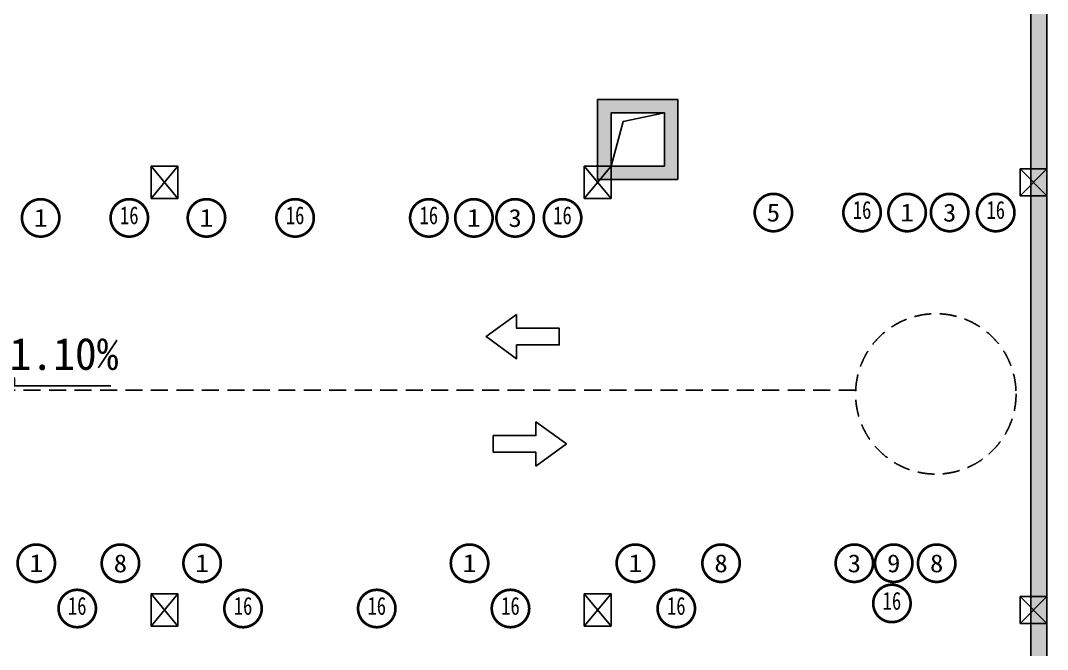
# Model space of a CAD drawing. Header units: millimetres. Extents: x -248992 to 1906102, y -24098 to 332602.
# Drawn here: x 898127 to 917327, y 168461 to 180227 of the extents above; entities that cross this region are included whole.
import ezdxf
from ezdxf.enums import TextEntityAlignment as Align

# ---------------------------------------------------------------- set-up
doc = ezdxf.new("R2010")
doc.units = ezdxf.units.MM
doc.header["$LTSCALE"] = 100
doc.linetypes.add('A6-DK-B1F$0$HIDDEN2', pattern=[4.7625, 3.175, -1.5875])
for name, color, linetype in [('A6-DK-B1F$0$A-TRACK', 77, 'A6-DK-B1F$0$HIDDEN2'), ('A6-DK-BG-B1F$0$A-DRAIN', 152, 'Continuous'), ('A6-DK-renfang-B1F$0$-ACO-LINE', 137, 'Continuous'), ('A6-DK-renfang-B1F$0$A-DIMS-INSD', 3, 'Continuous'), ('A6-DK-renfang-B1F$0$PUB_HATCH', 8, 'Continuous'), ('A6-DK-renfang-B1F$0$WALL', 9, 'Continuous'), ('A6-W-B1$0$S-WALL-S', 4, 'Continuous'), ('xref(dwg引用图层)', 7, 'Continuous')]:
    doc.layers.add(name, color=color, linetype=linetype)
doc.layers.add('A6-W-B1$0$S-EDIT', color=241, linetype='Continuous', plot=False)
doc.layers.add('LVTRY', color=6, linetype='Continuous', lineweight=18)
doc.layers.add('PUB_TEXT', color=7, linetype='Continuous', lineweight=15)
doc.styles.add('-黑体', font='simhei.ttf')
doc.styles.add('A6-DK-BG-B1F$0$华文细黑', font='STXIHEI.TTF')

# ---------------------------------------------------------------- blocks, each defined once
blk = doc.blocks.new('A6-W-B1$0$Z-3')
at = {"layer": 'A6-W-B1$0$S-EDIT'}
for p, q in [((-250, 250), (250, -250)), ((250, 250), (-250, -250))]:
    blk.add_line(p, q, dxfattribs=at)
at = {"layer": 'A6-W-B1$0$S-WALL-S', "color": 0, "linetype": 'ByBlock', "lineweight": -2}
blk.add_lwpolyline([(250, 250), (-250, 250), (-250, -250), (250, -250), (250, 250)], dxfattribs=at)
blk = doc.blocks.new('A6-W-B1$0$Z-2')
at = {"layer": 'A6-W-B1$0$S-EDIT'}
for p, q in [((72869, 44139), (73369, 43539)), ((73369, 44139), (72869, 43539))]:
    blk.add_line(p, q, dxfattribs=at)
at = {"layer": 'A6-W-B1$0$S-WALL-S', "color": 0, "linetype": 'ByBlock', "lineweight": -2}
blk.add_lwpolyline([(73369, 44139), (72869, 44139), (72869, 43539), (73369, 43539), (73369, 44139)], dxfattribs=at)
blk = doc.blocks.new('A6-W-B1', base_point=(85957, 40190))
at = {"layer": 'A6-W-B1$0$S-WALL-S'}
blk.add_lwpolyline([(260757, 243190), (261057, 243190), (261057, 205250), (260337, 205250), (260337, 205550), (260757, 205550)], close=True, dxfattribs=at)
at = {"layer": 'A6-W-B1$0$S-WALL-S', "rotation": 180}
for p in [(317677, 261229), (325777, 261229), (317677, 253229), (325777, 253229)]:
    blk.add_blockref('A6-W-B1$0$Z-2', p, dxfattribs=at)
at = {"layer": 'A6-W-B1$0$S-WALL-S'}
for p in [(260807, 217390, 0), (260807, 209390, 0)]:
    blk.add_blockref('A6-W-B1$0$Z-3', p, dxfattribs=at)
blk = doc.blocks.new('A6-DK-BG-B1F$0$A-DRAIN-INDEX')
blk.add_lwpolyline([(300, 0), (0, 0), (-300, 0), (-500, 0), (-300, 50), (-300, 0)], close=True)
at = {"style": 'A6-DK-BG-B1F$0$华文细黑'}
blk.add_attdef('坡度', text='', height=250, dxfattribs=at).set_placement((0, 100), align=Align.CENTER)
blk = doc.blocks.new('A6-DK-BG-B1F')
at = {"layer": 'A6-DK-BG-B1F$0$A-DRAIN'}
ref = blk.add_blockref('A6-DK-BG-B1F$0$A-DRAIN-INDEX', (156699, 173392), dxfattribs=dict(at, xscale=3, yscale=3, zscale=3))
ref.add_attrib('坡度', '1.10%', dxfattribs={"layer": '0', "height": 600, "style": 'A6-DK-BG-B1F$0$华文细黑'}).set_placement((156723, 173692), align=Align.CENTER)
blk = doc.blocks.new('A6-DK-renfang-B1F')
at = {"layer": 'A6-DK-renfang-B1F$0$PUB_HATCH'}
for points in [[(174800, 165510), (175100, 165260), (175100, 189310), (175000, 189435), (174800, 189435)], [(166700, 178750), (166950, 178500), (167950, 178500), (168200, 178750)], [(166700, 177250), (166950, 177500), (166950, 178500), (166700, 178750)], [(167950, 177500), (168200, 177250), (168200, 178750), (167950, 178500)], [(166950, 177500), (166700, 177250), (168200, 177250), (167950, 177500)]]:
    blk.add_hatch(color=256, dxfattribs=at).paths.add_polyline_path(points)
at = {"layer": 'A6-DK-renfang-B1F$0$-ACO-LINE', "color": 3, "const_width": 20}
blk.add_lwpolyline([(175100, 181610), (175100, 165260), (171520, 165260), (171520, 162840), (153660, 162840), (153660, 165260), (151050, 165260), (151050, 163990), (147180, 163990), (147180, 162840), (142000, 162840), (142000, 165033), (134175, 165031), (134175, 167575), (121730, 167575)], dxfattribs=at)
at = {"layer": 'A6-DK-renfang-B1F$0$A-DIMS-INSD', "color": 3}
for p, q in [((167950, 178500), (167178, 178336)), ((167178, 178336), (166950, 177500))]:
    blk.add_line(p, q, dxfattribs=at)
blk.add_lwpolyline([(167950, 177500), (166950, 177500), (166950, 178500), (167950, 178500)], close=True, dxfattribs=at)
at = {"layer": 'A6-DK-renfang-B1F$0$WALL', "color": 3}
for p, q in [((174800, 165510), (174800, 189435)), ((175100, 165260), (175100, 189310)), ((166700, 178750), (168200, 178750)), ((166700, 177250), (166700, 178750)), ((168200, 177250), (168200, 178750)), ((166950, 178500), (167950, 178500)), ((166950, 177500), (166950, 178500)), ((167950, 177500), (167950, 178500)), ((166950, 177500), (167950, 177500)), ((166700, 177250), (168200, 177250))]:
    blk.add_line(p, q, dxfattribs=at)
blk = doc.blocks.new('A6-DK-B1F$0$A$C48A675EB')
at = {"layer": 'A6-DK-B1F$0$A-TRACK', "linetype": 'ByBlock'}
blk.add_lwpolyline([(1047, -516), (1047, -195), (50, -195), (50, 195), (1047, 195), (1047, 517), (1759, 0)], close=True, dxfattribs=at)
blk = doc.blocks.new('A6-DK-B1F$0$gsethsergtyf')
at = {"layer": 'A6-DK-B1F$0$A-TRACK'}
blk.add_line((171525, 173310), (137050, 173310), dxfattribs=at)
blk.add_circle((173023, 173242, 0), 1500, dxfattribs=at)
at = {"layer": 'A6-DK-B1F$0$A-TRACK', "linetype": 'ByBlock', "xscale": 0.8, "yscale": 0.8, "zscale": 0.8, "rotation": 180}
blk.add_blockref('A6-DK-B1F$0$A$C48A675EB', (166021, 174314, 0), dxfattribs=at)
at = {"layer": 'A6-DK-B1F$0$A-TRACK', "linetype": 'ByBlock', "xscale": 0.8, "yscale": 0.8, "zscale": 0.8}
blk.add_blockref('A6-DK-B1F$0$A$C48A675EB', (164708, 172306, 0), dxfattribs=at)

msp = doc.modelspace()

# ---------------------------------------------------------------- linework, layer by layer
at = {"layer": 'LVTRY', "color": 6, "const_width": 50}
for points in [[(898853.1, 176534.6, 1), (898153.1, 176534.6, 1)], [(900510.4, 176534.6, 1), (899810.4, 176534.6, 1)], [(901953.1, 176534.6, 1), (901253.1, 176534.6, 1)], [(903610.4, 176534.6, 1), (902910.4, 176534.6, 1)], [(906110.4, 176534.6, 1), (905410.4, 176534.6, 1)], [(906953.1, 176534.6, 1), (906253.1, 176534.6, 1)], [(907723.6, 176534.6, 1), (907023.6, 176534.6, 1)], [(908610.4, 176534.6, 1), (907910.4, 176534.6, 1)], [(912553.1, 176634.6, 1), (911853.1, 176634.6, 1)], [(914210.4, 176634.6, 1), (913510.4, 176634.6, 1)], [(915053.1, 176634.6, 1), (914353.1, 176634.6, 1)], [(915847.6, 176634.6, 1), (915147.6, 176634.6, 1)], [(916710.4, 176634.6, 1), (916010.4, 176634.6, 1)], [(898771.5, 170074.6, 1), (898071.5, 170074.6, 1)], [(900344.1, 170074.6, 1), (899644.1, 170074.6, 1)], [(901871.5, 170074.6, 1), (901171.5, 170074.6, 1)], [(906871.5, 170074.6, 1), (906171.5, 170074.6, 1)], [(909971.5, 170074.6, 1), (909271.5, 170074.6, 1)], [(911574.2, 170074.6, 1), (910874.2, 170074.6, 1)], [(914066.5, 170074.6, 1), (913366.5, 170074.6, 1)], [(914802.5, 170074.6, 1), (914102.5, 170074.6, 1)], [(915605.8, 170074.6, 1), (914905.8, 170074.6, 1)], [(899537, 169227.6, 1), (898837, 169227.6, 1)], [(902637, 169227.6, 1), (901937, 169227.6, 1)], [(905137, 169227.6, 1), (904437, 169227.6, 1)], [(907637, 169227.6, 1), (906937, 169227.6, 1)], [(910737, 169227.6, 1), (910037, 169227.6, 1)], [(914768.6, 169322.4, 1), (914068.6, 169322.4, 1)]]:
    msp.add_lwpolyline(points, format="xyb", close=True, dxfattribs=at)

# ---------------------------------------------------------------- block references
msp.add_blockref('A6-DK-B1F$0$gsethsergtyf', (742216.9, 0))
at = {"layer": 'xref(dwg引用图层)'}
for name in ['A6-W-B1', 'A6-DK-BG-B1F', 'A6-DK-renfang-B1F']:
    msp.add_blockref(name, (742216.9, 0), dxfattribs=at)

# ---------------------------------------------------------------- texts
at = {"layer": 'PUB_TEXT', "color": 6, "style": '-黑体'}
for s, width, p, p2 in [('16', 0.720691, (913686.8, 176516.5), (914034, 176516.5)), ('16', 0.720691, (916186.8, 176516.5), (916534, 176516.5)), ('1', 1.065055, (898374.9, 176368.4), (898631.4, 176368.4)), ('16', 0.720691, (899986.8, 176416.5), (900334, 176416.5)), ('1', 1.065055, (901474.9, 176368.4), (901731.4, 176368.4)), ('16', 0.720691, (903086.8, 176416.5), (903434, 176416.5)), ('16', 0.720691, (905586.8, 176416.5), (905934, 176416.5)), ('1', 1.065055, (906474.9, 176368.4), (906731.4, 176368.4)), ('3', 1.032317, (907249.2, 176365.4), (907497.9, 176365.4)), ('16', 0.720691, (908086.8, 176416.5), (908434, 176416.5)), ('5', 1.048503, (912076.8, 176466.9), (912329.4, 176466.9)), ('1', 1.065055, (914574.9, 176468.4), (914831.4, 176468.4)), ('3', 1.032317, (915373.2, 176465.4), (915621.9, 176465.4)), ('1', 1.065055, (898293.2, 169908.4), (898549.8, 169908.4)), ('8', 1.032317, (899869.8, 169905.4), (900118.5, 169905.4)), ('1', 1.065055, (901393.2, 169908.4), (901649.8, 169908.4)), ('1', 1.065055, (906393.2, 169908.4), (906649.8, 169908.4)), ('1', 1.065055, (909493.2, 169908.4), (909749.8, 169908.4)), ('8', 1.032317, (911099.9, 169905.4), (911348.5, 169905.4)), ('3', 1.032317, (913592.1, 169905.4), (913840.8, 169905.4)), ('9', 1.032317, (914328.2, 169905.4), (914576.9, 169905.4)), ('8', 1.032317, (915131.5, 169905.4), (915380.2, 169905.4)), ('16', 0.720691, (899013.4, 169109.4), (899360.6, 169109.4)), ('16', 0.720691, (902113.4, 169109.4), (902460.6, 169109.4)), ('16', 0.720691, (904613.4, 169109.4), (904960.6, 169109.4)), ('16', 0.720691, (907113.4, 169109.4), (907460.6, 169109.4)), ('16', 0.720691, (910213.4, 169109.4), (910560.6, 169109.4)), ('16', 0.720691, (914245, 169204.3), (914592.2, 169204.3))]:
    msp.add_text(s, height=335, dxfattribs=dict(at, width=width)).set_placement(p, p2, align=Align.FIT)

doc.saveas('drawing.dxf')
